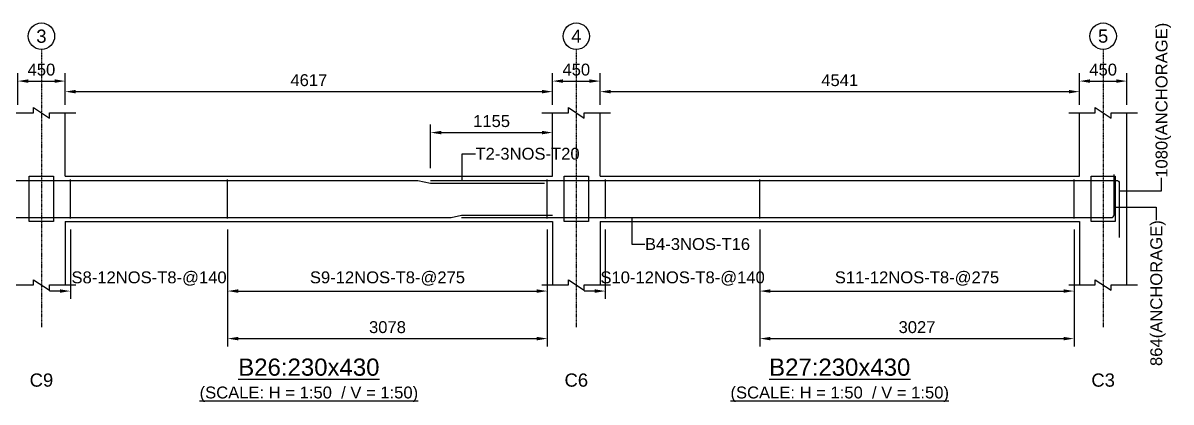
# Model space of a CAD drawing. Header units: inches. Extents: x -816171 to 9366335, y -450961 to 689132.
# Drawn here: x 3467855 to 3489607, y 198221 to 205396 of the extents above; entities that cross this region are included whole.
import ezdxf
from ezdxf.enums import TextEntityAlignment as Align

# ---------------------------------------------------------------- set-up
doc = ezdxf.new("R2010")
doc.units = ezdxf.units.IN
doc.header["$MEASUREMENT"] = 0
doc.linetypes.add('SCCenter', pattern=[1.2, 0.5, -0.3, 0.1, -0.3])
doc.linetypes.add('SCHidden', pattern=[1000, 500, -500])
for name, color, linetype in [('Concrete Line', 2, 'Continuous'), ('Cut Line', 31, 'Continuous'), ('Dimension', 31, 'Continuous'), ('Grid', 8, 'Continuous'), ('Labels', 4, 'Continuous'), ('Labels_Support', 4, 'Continuous'), ('Link', 225, 'Continuous'), ('Reinforcement', 130, 'Continuous'), ('Text', 31, 'Continuous')]:
    doc.layers.add(name, color=color, linetype=linetype)
doc.styles.add('SC-SansSerif', font='SansSerif')
doc.styles.get("Standard").update_dxf_attribs({"font": 'txt.shx'})
doc.dimstyles.new('SCBBSDimStyl', dxfattribs={"dimtxt": 225, "dimasz": 200, "dimexe": 150, "dimexo": 150, "dimgap": 100, "dimtad": 1, "dimtoh": 1, "dimdec": 0, "dimzin": 0, "dimdsep": 46, "dimtxsty": 'SC-SansSerif', "dimcen": 0.09, "dimclrd": 8, "dimclre": 8, "dimclrt": 31, "dimadec": 0, "dimazin": 0, "dimtfac": 1, "dimtdec": 0, "dimtix": 1, "dimtofl": 0, "dimtmove": 0, "dimatfit": 3, "dimfxl": 1, "dimtolj": 1, "dimtzin": 0, "dimarcsym": 0})
doc.dimstyles.get("Standard").update_dxf_attribs({"dimtxt": 0.18, "dimasz": 0.18, "dimexe": 0.18, "dimexo": 0.0625, "dimgap": 0.09, "dimtad": 0, "dimtih": 1, "dimtoh": 1, "dimdec": 4, "dimzin": 0, "dimdsep": 46, "dimtxsty": 'Standard', "dimcen": 0.09, "dimadec": 0, "dimazin": 0, "dimtfac": 1, "dimtdec": 4, "dimtofl": 0, "dimtmove": 0, "dimatfit": 3, "dimfxl": 1, "dimtolj": 1, "dimtzin": 0, "dimarcsym": 0})

# ---------------------------------------------------------------- blocks, each defined once
blk = doc.blocks.new('*D1400')
at = {"layer": 'DEFPOINTS', "color": 0, "transparency": 16777216}
for p in [(3468755, 201636), (3471733, 201636), (3471733, 200321)]:
    blk.add_point(p, dxfattribs=at)
at = {"layer": 'Dimension', "color": 8, "lineweight": -2, "transparency": 16777216}
for p, q in [((3468755, 201486), (3468755, 200171)), ((3471733, 201486), (3471733, 200171)), ((3468555, 200321), (3468355, 200321)), ((3471933, 200321), (3472133, 200321))]:
    blk.add_line(p, q, dxfattribs=at)
at = {"layer": 'Dimension', "color": 8, "transparency": 16777216}
for points in [[(3468555, 200354), (3468555, 200288), (3468755, 200321)], [(3471933, 200354), (3471933, 200288), (3471733, 200321)]]:
    blk.add_solid(points, dxfattribs=at)
at = {"layer": 'Dimension', "color": 31, "transparency": 16777216, "insert": (3470244, 200558), "char_height": 225, "attachment_point": 5, "style": 'SC-SansSerif'}
blk.add_mtext('\\A1;S8-12NOS-T8-@140', dxfattribs=at)
blk = doc.blocks.new('*D1401')
at = {"layer": 'DEFPOINTS', "color": 0, "transparency": 16777216}
for p in [(3471733, 201636), (3477789, 201636), (3477789, 200321)]:
    blk.add_point(p, dxfattribs=at)
at = {"layer": 'Dimension', "color": 8, "lineweight": -2, "transparency": 16777216}
for p, q in [((3471733, 201486), (3471733, 200171)), ((3477789, 201486), (3477789, 200171)), ((3471933, 200321), (3477589, 200321))]:
    blk.add_line(p, q, dxfattribs=at)
at = {"layer": 'Dimension', "color": 8, "transparency": 16777216}
for points in [[(3471933, 200354), (3471933, 200288), (3471733, 200321)], [(3477589, 200354), (3477589, 200288), (3477789, 200321)]]:
    blk.add_solid(points, dxfattribs=at)
at = {"layer": 'Dimension', "color": 31, "transparency": 16777216, "insert": (3474761, 200558), "char_height": 225, "attachment_point": 5, "style": 'SC-SansSerif'}
blk.add_mtext('\\A1;S9-12NOS-T8-@275', dxfattribs=at)
blk = doc.blocks.new('*D1402')
at = {"layer": 'DEFPOINTS', "color": 0, "transparency": 16777216}
for p in [(3471733, 201636), (3477789, 201636), (3477789, 199421)]:
    blk.add_point(p, dxfattribs=at)
at = {"layer": 'Dimension', "color": 8, "lineweight": -2, "transparency": 16777216}
for p, q in [((3471733, 201486), (3471733, 199271)), ((3477789, 201486), (3477789, 199271)), ((3471933, 199421), (3477589, 199421))]:
    blk.add_line(p, q, dxfattribs=at)
at = {"layer": 'Dimension', "color": 8, "transparency": 16777216}
for points in [[(3471933, 199454), (3471933, 199388), (3471733, 199421)], [(3477589, 199454), (3477589, 199388), (3477789, 199421)]]:
    blk.add_solid(points, dxfattribs=at)
at = {"layer": 'Dimension', "color": 31, "transparency": 16777216, "insert": (3474761, 199637), "char_height": 225, "attachment_point": 5, "style": 'SC-SansSerif'}
blk.add_mtext('\\A1;3078', dxfattribs=at)
blk = doc.blocks.new('*D1403')
at = {"layer": 'DEFPOINTS', "color": 0, "transparency": 16777216}
for p in [(3478889, 201636), (3481816, 201636), (3481816, 200321)]:
    blk.add_point(p, dxfattribs=at)
at = {"layer": 'Dimension', "color": 8, "lineweight": -2, "transparency": 16777216}
for p, q in [((3478889, 201486), (3478889, 200171)), ((3481816, 201486), (3481816, 200171)), ((3478689, 200321), (3478489, 200321)), ((3482016, 200321), (3482216, 200321))]:
    blk.add_line(p, q, dxfattribs=at)
at = {"layer": 'Dimension', "color": 8, "transparency": 16777216}
for points in [[(3478689, 200354), (3478689, 200288), (3478889, 200321)], [(3482016, 200354), (3482016, 200288), (3481816, 200321)]]:
    blk.add_solid(points, dxfattribs=at)
at = {"layer": 'Dimension', "color": 31, "transparency": 16777216, "insert": (3480353, 200558), "char_height": 225, "attachment_point": 5, "style": 'SC-SansSerif'}
blk.add_mtext('\\A1;S10-12NOS-T8-@140', dxfattribs=at)
blk = doc.blocks.new('*D1404')
at = {"layer": 'DEFPOINTS', "color": 0, "transparency": 16777216}
for p in [(3481816, 201636), (3487771, 201636), (3487771, 200321)]:
    blk.add_point(p, dxfattribs=at)
at = {"layer": 'Dimension', "color": 8, "lineweight": -2, "transparency": 16777216}
for p, q in [((3481816, 201486), (3481816, 200171)), ((3487771, 201486), (3487771, 200171)), ((3482016, 200321), (3487571, 200321))]:
    blk.add_line(p, q, dxfattribs=at)
at = {"layer": 'Dimension', "color": 8, "transparency": 16777216}
for points in [[(3482016, 200354), (3482016, 200288), (3481816, 200321)], [(3487571, 200354), (3487571, 200288), (3487771, 200321)]]:
    blk.add_solid(points, dxfattribs=at)
at = {"layer": 'Dimension', "color": 31, "transparency": 16777216, "insert": (3484794, 200558), "char_height": 225, "attachment_point": 5, "style": 'SC-SansSerif'}
blk.add_mtext('\\A1;S11-12NOS-T8-@275', dxfattribs=at)
blk = doc.blocks.new('*D1405')
at = {"layer": 'DEFPOINTS', "color": 0, "transparency": 16777216}
for p in [(3481816, 201636), (3487771, 201636), (3487771, 199421)]:
    blk.add_point(p, dxfattribs=at)
at = {"layer": 'Dimension', "color": 8, "lineweight": -2, "transparency": 16777216}
for p, q in [((3481816, 201486), (3481816, 199271)), ((3487771, 201486), (3487771, 199271)), ((3482016, 199421), (3487571, 199421))]:
    blk.add_line(p, q, dxfattribs=at)
at = {"layer": 'Dimension', "color": 8, "transparency": 16777216}
for points in [[(3482016, 199454), (3482016, 199388), (3481816, 199421)], [(3487571, 199454), (3487571, 199388), (3487771, 199421)]]:
    blk.add_solid(points, dxfattribs=at)
at = {"layer": 'Dimension', "color": 31, "transparency": 16777216, "insert": (3484794, 199637), "char_height": 225, "attachment_point": 5, "style": 'SC-SansSerif'}
blk.add_mtext('\\A1;3027', dxfattribs=at)
blk = doc.blocks.new('*D1406')
at = {"layer": 'DEFPOINTS', "color": 0, "transparency": 16777216}
for p in [(3477889, 203321), (3475579, 202496), (3477889, 202496)]:
    blk.add_point(p, dxfattribs=at)
at = {"layer": 'Dimension', "color": 8, "lineweight": -2, "transparency": 16777216}
for p, q in [((3475579, 202646), (3475579, 203471)), ((3477889, 202646), (3477889, 203471)), ((3475779, 203321), (3477689, 203321))]:
    blk.add_line(p, q, dxfattribs=at)
at = {"layer": 'Dimension', "color": 8, "transparency": 16777216}
for points in [[(3475779, 203354), (3475779, 203288), (3475579, 203321)], [(3477689, 203354), (3477689, 203288), (3477889, 203321)]]:
    blk.add_solid(points, dxfattribs=at)
at = {"layer": 'Dimension', "color": 31, "transparency": 16777216, "insert": (3476734, 203537), "char_height": 225, "attachment_point": 5, "style": 'SC-SansSerif'}
blk.add_mtext('\\A1;1155', dxfattribs=at)
blk = doc.blocks.new('*D1389')
at = {"layer": 'DEFPOINTS', "color": 0, "transparency": 16777216}
for p in [(3477889, 204096), (3468655, 203696), (3477889, 203696)]:
    blk.add_point(p, dxfattribs=at)
at = {"layer": 'Dimension', "color": 8, "lineweight": -2, "transparency": 16777216}
for p, q in [((3468655, 203846), (3468655, 204246)), ((3468855, 204096), (3477689, 204096)), ((3477889, 203846), (3477889, 204246))]:
    blk.add_line(p, q, dxfattribs=at)
at = {"layer": 'Dimension', "color": 8, "transparency": 16777216}
for points in [[(3468855, 204129), (3468855, 204063), (3468655, 204096)], [(3477689, 204129), (3477689, 204063), (3477889, 204096)]]:
    blk.add_solid(points, dxfattribs=at)
at = {"layer": 'Dimension', "color": 31, "transparency": 16777216, "insert": (3473272, 204312), "char_height": 225, "attachment_point": 5, "style": 'SC-SansSerif'}
blk.add_mtext('\\A1;4617', dxfattribs=at)
blk = doc.blocks.new('*D1390')
at = {"layer": 'DEFPOINTS', "color": 0, "transparency": 16777216}
for p in [(3487871, 204096), (3478789, 203696), (3487871, 203696)]:
    blk.add_point(p, dxfattribs=at)
at = {"layer": 'Dimension', "color": 8, "lineweight": -2, "transparency": 16777216}
for p, q in [((3478789, 203846), (3478789, 204246)), ((3478989, 204096), (3487671, 204096)), ((3487871, 203846), (3487871, 204246))]:
    blk.add_line(p, q, dxfattribs=at)
at = {"layer": 'Dimension', "color": 8, "transparency": 16777216}
for points in [[(3478989, 204129), (3478989, 204063), (3478789, 204096)], [(3487671, 204129), (3487671, 204063), (3487871, 204096)]]:
    blk.add_solid(points, dxfattribs=at)
at = {"layer": 'Dimension', "color": 31, "transparency": 16777216, "insert": (3483330, 204312), "char_height": 225, "attachment_point": 5, "style": 'SC-SansSerif'}
blk.add_mtext('\\A1;4541', dxfattribs=at)
blk = doc.blocks.new('*D1392')
at = {"layer": 'DEFPOINTS', "color": 0, "transparency": 16777216}
for p in [(3468655, 204296), (3467755, 203696), (3468655, 203696)]:
    blk.add_point(p, dxfattribs=at)
at = {"layer": 'Dimension', "color": 8, "lineweight": -2, "transparency": 16777216}
for p, q in [((3467755, 203846), (3467755, 204446)), ((3467955, 204296), (3468455, 204296)), ((3468655, 203846), (3468655, 204446))]:
    blk.add_line(p, q, dxfattribs=at)
at = {"layer": 'Dimension', "color": 8, "transparency": 16777216}
for points in [[(3467955, 204329), (3467955, 204263), (3467755, 204296)], [(3468455, 204329), (3468455, 204263), (3468655, 204296)]]:
    blk.add_solid(points, dxfattribs=at)
at = {"layer": 'Dimension', "color": 31, "transparency": 16777216, "insert": (3468205, 204512), "char_height": 225, "attachment_point": 5, "style": 'SC-SansSerif'}
blk.add_mtext('\\A1;450', dxfattribs=at)
blk = doc.blocks.new('*D1393')
at = {"layer": 'DEFPOINTS', "color": 0, "transparency": 16777216}
for p in [(3478789, 204296), (3477889, 203696), (3478789, 203696)]:
    blk.add_point(p, dxfattribs=at)
at = {"layer": 'Dimension', "color": 8, "lineweight": -2, "transparency": 16777216}
for p, q in [((3477889, 203846), (3477889, 204446)), ((3478089, 204296), (3478589, 204296)), ((3478789, 203846), (3478789, 204446))]:
    blk.add_line(p, q, dxfattribs=at)
at = {"layer": 'Dimension', "color": 8, "transparency": 16777216}
for points in [[(3478089, 204329), (3478089, 204263), (3477889, 204296)], [(3478589, 204329), (3478589, 204263), (3478789, 204296)]]:
    blk.add_solid(points, dxfattribs=at)
at = {"layer": 'Dimension', "color": 31, "transparency": 16777216, "insert": (3478339, 204512), "char_height": 225, "attachment_point": 5, "style": 'SC-SansSerif'}
blk.add_mtext('\\A1;450', dxfattribs=at)
blk = doc.blocks.new('*D1394')
at = {"layer": 'DEFPOINTS', "color": 0, "transparency": 16777216}
for p in [(3488771, 204296), (3487871, 203696), (3488771, 203696)]:
    blk.add_point(p, dxfattribs=at)
at = {"layer": 'Dimension', "color": 8, "lineweight": -2, "transparency": 16777216}
for p, q in [((3487871, 203846), (3487871, 204446)), ((3488071, 204296), (3488571, 204296)), ((3488771, 203846), (3488771, 204446))]:
    blk.add_line(p, q, dxfattribs=at)
at = {"layer": 'Dimension', "color": 8, "transparency": 16777216}
for points in [[(3488071, 204329), (3488071, 204263), (3487871, 204296)], [(3488571, 204329), (3488571, 204263), (3488771, 204296)]]:
    blk.add_solid(points, dxfattribs=at)
at = {"layer": 'Dimension', "color": 31, "transparency": 16777216, "insert": (3488321, 204512), "char_height": 225, "attachment_point": 5, "style": 'SC-SansSerif'}
blk.add_mtext('\\A1;450', dxfattribs=at)

msp = doc.modelspace()

# ---------------------------------------------------------------- linework, layer by layer
at = {"layer": 'Concrete Line'}
for p, q in [((3468655.0308, 202495.86204), (3468655.0308, 203695.86204)), ((3477889.0308, 202495.86204), (3477889.0308, 203695.86204)), ((3478789.0308, 202495.86204), (3478789.0308, 203695.86204)), ((3487871.0308, 202495.86204), (3487871.0308, 203695.86204)), ((3488771.0308, 200435.86204), (3488771.0308, 203695.86204)), ((3468655.0308, 201635.86204), (3468655.0308, 200435.86204)), ((3477889.0308, 201635.86204), (3477889.0308, 200435.86204)), ((3478789.0308, 201635.86204), (3478789.0308, 200435.86204)), ((3487871.0308, 201635.86204), (3487871.0308, 200435.86204))]:
    msp.add_line(p, q, dxfattribs=at)
for points in [[(3467975.0308, 202495.86204), (3468435.0308, 202495.86204), (3468435.0308, 202495.86204), (3468435.0308, 201635.86204), (3468435.0308, 201635.86204), (3467975.0308, 201635.86204), (3467975.0308, 201635.86204), (3467975.0308, 202495.86204)], [(3478109.0308, 202495.86204), (3478569.0308, 202495.86204), (3478569.0308, 202495.86204), (3478569.0308, 201635.86204), (3478569.0308, 201635.86204), (3478109.0308, 201635.86204), (3478109.0308, 201635.86204), (3478109.0308, 202495.86204)], [(3488091.0308, 202495.86204), (3488551.0308, 202495.86204), (3488551.0308, 202495.86204), (3488551.0308, 201635.86204), (3488551.0308, 201635.86204), (3488091.0308, 201635.86204), (3488091.0308, 201635.86204), (3488091.0308, 202495.86204)]]:
    msp.add_lwpolyline(points, close=True, dxfattribs=at)
at = {"layer": 'Concrete Line', "linetype": 'SCHidden'}
for points in [[(3467975.0308, 202495.86204), (3468435.0308, 202495.86204), (3468435.0308, 202495.86204), (3468435.0308, 201635.86204), (3468435.0308, 201635.86204), (3467975.0308, 201635.86204), (3467975.0308, 201635.86204), (3467975.0308, 202495.86204)], [(3478109.0308, 202495.86204), (3478569.0308, 202495.86204), (3478569.0308, 202495.86204), (3478569.0308, 201635.86204), (3478569.0308, 201635.86204), (3478109.0308, 201635.86204), (3478109.0308, 201635.86204), (3478109.0308, 202495.86204)], [(3488091.0308, 202495.86204), (3488551.0308, 202495.86204), (3488551.0308, 202495.86204), (3488551.0308, 201635.86204), (3488551.0308, 201635.86204), (3488091.0308, 201635.86204), (3488091.0308, 201635.86204), (3488091.0308, 202495.86204)]]:
    msp.add_lwpolyline(points, close=True, dxfattribs=at)
at = {"layer": 'Concrete Line'}
for points in [[(3468655.0308, 202495.86204), (3477889.0308, 202495.86204)], [(3478789.0308, 202495.86204), (3487871.0308, 202495.86204)], [(3468655.0308, 201635.86204), (3477889.0308, 201635.86204)], [(3478789.0308, 201635.86204), (3487871.0308, 201635.86204)]]:
    msp.add_lwpolyline(points, dxfattribs=at)
at = {"layer": 'Cut Line'}
for points in [[(3467555.0308, 203695.86204), (3468055.0308, 203695.86204), (3468055.0308, 203795.86204), (3468355.0308, 203595.86204), (3468355.0308, 203695.86204), (3468855.0308, 203695.86204)], [(3477689.0308, 203695.86204), (3478189.0308, 203695.86204), (3478189.0308, 203795.86204), (3478489.0308, 203595.86204), (3478489.0308, 203695.86204), (3478989.0308, 203695.86204)], [(3487671.0308, 203695.86204), (3488171.0308, 203695.86204), (3488171.0308, 203795.86204), (3488471.0308, 203595.86204), (3488471.0308, 203695.86204), (3488971.0308, 203695.86204)], [(3467555.0308, 200435.86204), (3468055.0308, 200435.86204), (3468055.0308, 200535.86204), (3468355.0308, 200335.86204), (3468355.0308, 200435.86204), (3468855.0308, 200435.86204)], [(3477689.0308, 200435.86204), (3478189.0308, 200435.86204), (3478189.0308, 200535.86204), (3478489.0308, 200335.86204), (3478489.0308, 200435.86204), (3478989.0308, 200435.86204)], [(3487671.0308, 200435.86204), (3488171.0308, 200435.86204), (3488171.0308, 200535.86204), (3488471.0308, 200335.86204), (3488471.0308, 200435.86204), (3488971.0308, 200435.86204)]]:
    msp.add_lwpolyline(points, dxfattribs=at)
at = {"layer": 'Grid', "linetype": 'SCCenter'}
for p, q in [((3468205.0308, 204895.86204), (3468205.0308, 199635.86204)), ((3478339.0308, 204895.86204), (3478339.0308, 199635.86204)), ((3488321.0308, 204895.86204), (3488321.0308, 199635.86204))]:
    msp.add_line(p, q, dxfattribs=at)
at = {"layer": 'Grid'}
for centre in [(3468205.0308, 205145.86204), (3478339.0308, 205145.86204), (3488321.0308, 205145.86204)]:
    msp.add_circle(centre, 250, dxfattribs=at)
at = {"layer": 'Link'}
for p, q in [((3468755.0308, 201695.86204), (3468755.0308, 202435.86204)), ((3471733.03688, 201695.86204), (3471733.03688, 202435.86204)), ((3477789.0308, 201695.86204), (3477789.0308, 202435.86204)), ((3478889.0308, 201695.86204), (3478889.0308, 202435.86204)), ((3481816.3702, 201695.86204), (3481816.3702, 202435.86204)), ((3487771.0308, 201695.86204), (3487771.0308, 202435.86204))]:
    msp.add_line(p, q, dxfattribs=at)
at = {"layer": 'Reinforcement'}
for points in [[(3476162.0263, 201711.86204), (3488478.0263, 201711.86204, 0.414213561), (3488528.0263, 201761.86204), (3488528.0263, 202527.86204)], [(3455005.0308, 201665.86204), (3455005.0308, 202365.86204, -0.4142135624), (3455055.0308, 202415.86204), (3475338.53536, 202415.86204), (3475578.53536, 202363.86204), (3477738.53536, 202363.86204)], [(3455105.0308, 202465.86204), (3455105.0308, 201761.86204, 0.4142135624), (3455155.0308, 201711.86204), (3475970.0263, 201711.86204), (3476162.0263, 201759.86204), (3477890.0263, 201759.86204)], [(3475578.53536, 202415.86204), (3488576.03991, 202415.86204, -0.4142135343), (3488626.03991, 202365.86204), (3488626.03991, 201331.86204)]]:
    msp.add_lwpolyline(points, format="xyb", dxfattribs=at)

# ---------------------------------------------------------------- texts
at = {"layer": 'Grid', "style": 'SC-SansSerif'}
for s, p in [('3', (3468205.0308, 205145.86204)), ('4', (3478339.0308, 205145.86204)), ('5', (3488321.0308, 205145.86204))]:
    msp.add_text(s, height=250, dxfattribs=at).set_placement(p, align=Align.MIDDLE)
at = {"layer": 'Labels', "style": 'SC-SansSerif'}
for s, p in [('%%uB26:230x430', (3473272.0308, 198620.86204)), ('%%uB27:230x430', (3483330.0308, 198620.86204))]:
    msp.add_text(s, height=325, dxfattribs=at).set_placement(p, align=Align.BOTTOM_CENTER)
at = {"layer": 'Labels_Support', "style": 'SC-SansSerif'}
for s, p in [('C9', (3468205.0308, 198435.86204)), ('C6', (3478339.0308, 198435.86204)), ('C3', (3488321.0308, 198435.86204))]:
    msp.add_text(s, height=250, dxfattribs=at).set_placement(p, align=Align.BOTTOM_CENTER)
at = {"layer": 'Text', "style": 'SC-SansSerif'}
msp.add_text('1080(ANCHORAGE)', height=225, rotation=90, dxfattribs=at).set_placement((3489427.0308, 202465.86204), align=Align.MIDDLE_LEFT)
for s, p in [('T2-3NOS-T20', (3476428.53536, 202920.86204)), ('B4-3NOS-T16', (3479640.0263, 201210.86204))]:
    msp.add_text(s, height=225, dxfattribs=at).set_placement(p, align=Align.MIDDLE_LEFT)
msp.add_text('864(ANCHORAGE)', height=225, rotation=90, dxfattribs=at).set_placement((3489327.0308, 201661.86204), align=Align.MIDDLE_RIGHT)
for p in [(3473272.0308, 198220.86204), (3483330.0308, 198220.86204)]:
    msp.add_text('%%u(SCALE: H = 1:50  / V = 1:50)', height=225, dxfattribs=at).set_placement(p, align=Align.BOTTOM_CENTER)

# ---------------------------------------------------------------- dimensions: what is measured, and where the dimension line sits
at = {"layer": 'Dimension'}
for base, p1, p2, text, picture, middle in [((3468655.0308, 204295.86204), (3467755.0308, 203695.86204), (3468655.0308, 203695.86204), '450', '*D1392', (3468205.0308, 204511.7571)), ((3478789.0308, 204295.86204), (3477889.0308, 203695.86204), (3478789.0308, 203695.86204), '450', '*D1393', (3478339.0308, 204511.7571)), ((3488771.0308, 204295.86204), (3487871.0308, 203695.86204), (3488771.0308, 203695.86204), '450', '*D1394', (3488321.0308, 204511.7571)), ((3477889.0308, 204095.86204), (3468655.0308, 203695.86204), (3477889.0308, 203695.86204), '4617', '*D1389', (3473272.0308, 204311.91142)), ((3487871.0308, 204095.86204), (3478789.0308, 203695.86204), (3487871.0308, 203695.86204), '4541', '*D1390', (3483330.0308, 204311.7571)), ((3477888.5354, 203320.86204), (3475578.5354, 202495.86204), (3477888.5354, 202495.86204), '1155', '*D1406', (3476733.5354, 203536.7571)), ((3471733.0369, 200320.86204), (3468755.0308, 201635.86204), (3471733.0369, 201635.86204), 'S8-12NOS-T8-@140', '*D1400', (3470244.03385, 200557.59043)), ((3477789.0308, 200320.86204), (3471733.0369, 201635.86204), (3477789.0308, 201635.86204), 'S9-12NOS-T8-@275', '*D1401', (3474761.03385, 200557.59043)), ((3477789.0308, 199420.86204), (3471733.0369, 201635.86204), (3477789.0308, 201635.86204), '3078', '*D1402', (3474761.03385, 199636.91142)), ((3481816.3702, 200320.86204), (3478889.0308, 201635.86204), (3481816.3702, 201635.86204), 'S10-12NOS-T8-@140', '*D1403', (3480352.7005, 200557.59043)), ((3487771.0308, 200320.86204), (3481816.3702, 201635.86204), (3487771.0308, 201635.86204), 'S11-12NOS-T8-@275', '*D1404', (3484793.7005, 200557.59043)), ((3487771.0308, 199420.86204), (3481816.3702, 201635.86204), (3487771.0308, 201635.86204), '3027', '*D1405', (3484793.7005, 199636.91142))]:
    dim = msp.add_linear_dim(base=base, p1=p1, p2=p2, text=text, dimstyle='SCBBSDimStyl', dxfattribs=at)
    dim.commit()
    dim.dimension.update_dxf_attribs({"geometry": picture, "text_midpoint": middle})

# ---------------------------------------------------------------- leaders
at = {"layer": 'Dimension', "color": 8}
for points in [[(3476178.53536, 202415.86204), (3476178.53536, 202920.86204), (3476428.53536, 202920.86204)], [(3488627.0308, 202215.86204), (3489427.0308, 202215.86204), (3489427.0308, 202465.86204)], [(3488527.0308, 201911.86204), (3489327.0308, 201911.86204), (3489327.0308, 201661.86204)], [(3479390.0263, 201711.86204), (3479390.0263, 201210.86204), (3479640.0263, 201210.86204)]]:
    msp.add_leader(points, dimstyle='Standard', dxfattribs=at)

doc.saveas('drawing.dxf')
